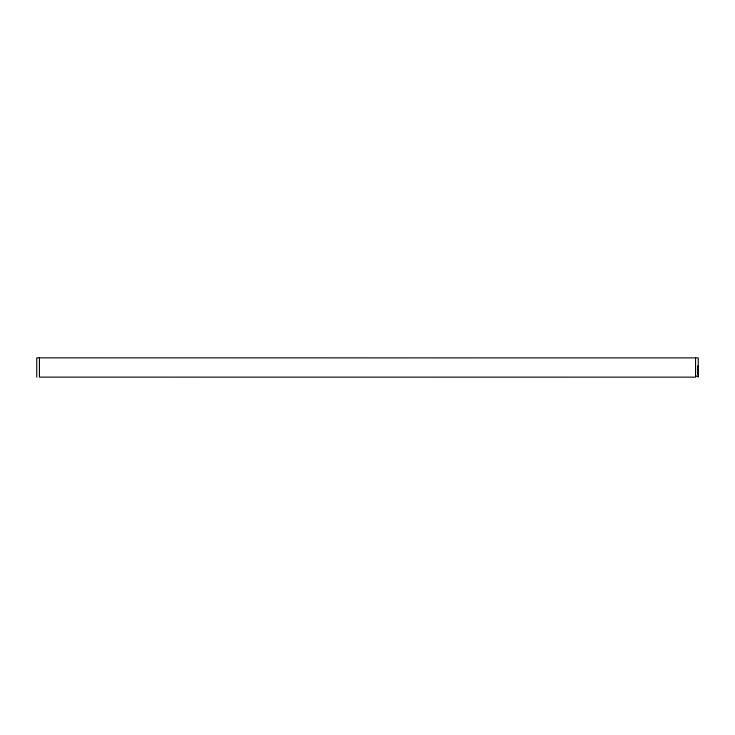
<?xml version="1.0" encoding="UTF-8"?>
<svg xmlns="http://www.w3.org/2000/svg" width="735" height="735" viewBox="0 0 735 735"><rect width="100%" height="100%" fill="white"/><g stroke="black" fill="none" stroke-linecap="round" stroke-linejoin="round"><path stroke-width="1.1" d="M697.882 374.538L697.901 365.855M695.567 376.155L698.25 376.155M698.25 377.147L698.25 357.89L36.75 357.853L36.75 377.11M695.567 357.853L695.567 377.147L39.433 377.128L39.433 357.853"/></g></svg>
